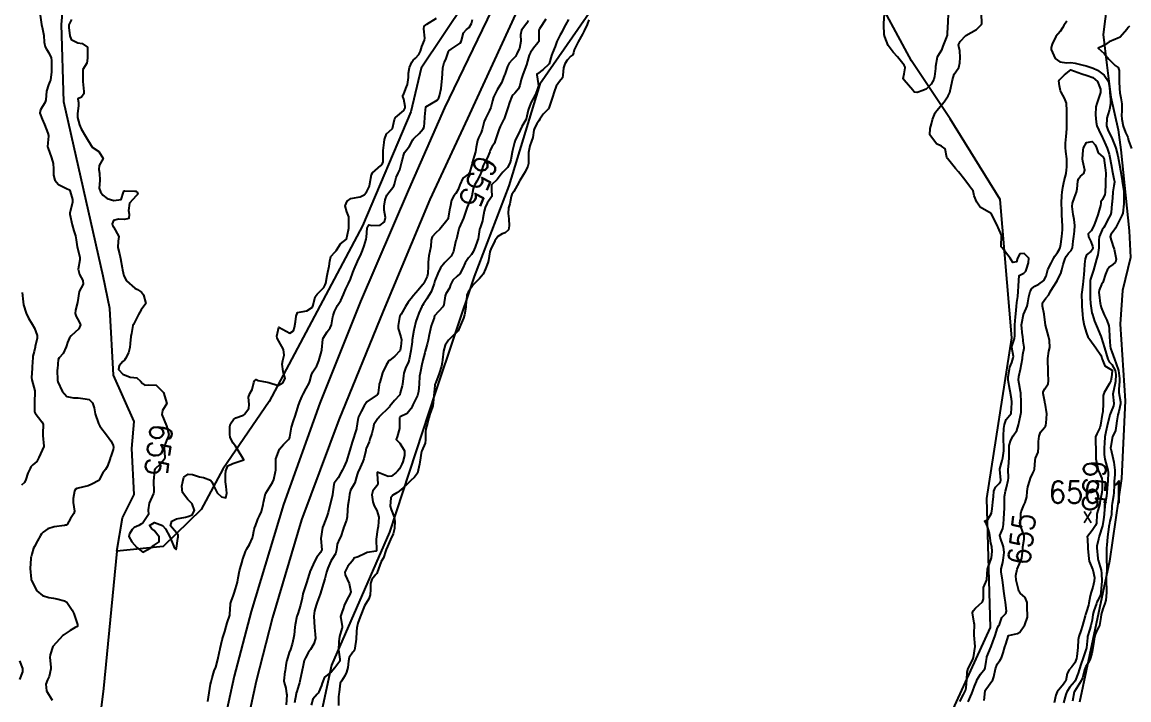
# Model space of a CAD drawing. Header units: metres. Extents: x 292545 to 299085, y 7450245 to 7463078.
# Drawn here: x 296495.3 to 296694.6, y 7460432.3 to 7460554.3 of the extents above; entities that cross this region are included whole.
import ezdxf
from ezdxf.enums import TextEntityAlignment as Align

# ---------------------------------------------------------------- set-up
doc = ezdxf.new("R2010")
doc.units = ezdxf.units.M
for name, color, linetype in [('Cotas', 45, 'Continuous'), ('Curvas de Nivel 1m', 11, 'Continuous'), ('Curvas de Nivel 5m', 15, 'Continuous'), ('Hidrografia', 140, 'Continuous'), ('Linha Férrea', 20, 'Continuous'), ('Pontos Cotados', 45, 'Continuous')]:
    doc.layers.add(name, color=color, linetype=linetype)
doc.styles.add('Style-STANDARD', font='STANDARD.shx')

# ---------------------------------------------------------------- blocks, each defined once
blk = doc.blocks.new('ELVTXT_2')
at = {"layer": 'Pontos Cotados', "linetype": 'Continuous', "style": 'Style-STANDARD'}
for s, height, p in [('656.1', 4, (0, 4)), ('x', 3, (0, 0))]:
    blk.add_text(s, height=height, dxfattribs=at).set_placement(p, align=Align.MIDDLE_CENTER)

msp = doc.modelspace()

# ---------------------------------------------------------------- linework, layer by layer
at = {"layer": 'Curvas de Nivel 1m', "flags": 128}
for points, elevation in [([(296498.55, 7460555.55), (296498.78, 7460553.9), (296498.97, 7460553.11), (296499.22, 7460551.9), (296499.31, 7460550.73), (296499.46, 7460549.9), (296499.68, 7460549.45), (296500.12, 7460548.8), (296500.56, 7460547.89), (296500.59, 7460547.4), (296500.6, 7460545.88), (296500.61, 7460545.36), (296500.42, 7460543.89), (296500.32, 7460543.62), (296500.05, 7460543.02), (296499.73, 7460541.89), (296499.59, 7460540.33), (296499.47, 7460539.9), (296498.65, 7460538.56), (296498.48, 7460537.91), (296498.91, 7460536.84), (296499.37, 7460535.9), (296499.95, 7460534.31), (296500.04, 7460533.89), (296500.05, 7460533.79), (296499.93, 7460532.58), (296499.87, 7460531.89), (296499.88, 7460531.85), (296499.92, 7460531.76), (296500.63, 7460529.88), (296500.9, 7460528.87), (296500.98, 7460527.88), (296500.96, 7460526.78), (296501.18, 7460525.88), (296501.84, 7460525.07), (296503.31, 7460524.37), (296503.83, 7460524.14), (296503.99, 7460523.85), (296504.37, 7460522.4), (296504.4, 7460521.84), (296503.91, 7460519.97), (296503.88, 7460519.85), (296503.89, 7460519.74), (296504.31, 7460517.84), (296504.64, 7460516.73), (296504.9, 7460515.83), (296505.03, 7460515.14), (296505.23, 7460513.83), (296505.69, 7460511.99), (296505.73, 7460511.82), (296505.73, 7460511.77), (296505.68, 7460511.54), (296505.42, 7460509.82), (296505.65, 7460508.89), (296506.24, 7460507.81), (296506.32, 7460507.12), (296505.61, 7460505.82), (296505.31, 7460503.82), (296504.95, 7460502.45), (296504.89, 7460501.83), (296505.02, 7460501.29), (296505.55, 7460500.5), (296505.83, 7460499.82), (296505.54, 7460499.12), (296504.15, 7460497.84), (296503.87, 7460497.49), (296503.51, 7460496.66), (296503.32, 7460496.03), (296503.27, 7460495.85), (296502.7, 7460494.64), (296501.97, 7460493.87), (296501.78, 7460493.55), (296501.66, 7460491.87), (296501.65, 7460491.66), (296501.67, 7460489.87), (296501.74, 7460489.54), (296502.5, 7460487.86), (296503.39, 7460486.9), (296504.57, 7460486.65), (296505.39, 7460486.65), (296506.68, 7460486.51), (296507.38, 7460486.35), (296508.01, 7460485.79), (296508.31, 7460484.84), (296508.49, 7460483.79), (296509.06, 7460482.06), (296509.2, 7460481.78), (296509.33, 7460481.58), (296510.68, 7460479.77), (296511.29, 7460478.91), (296511.69, 7460478.15), (296511.74, 7460477.75), (296511.69, 7460477.34), (296511.26, 7460476.09), (296511.17, 7460475.84), (296511.15, 7460475.76), (296510.66, 7460474.34), (296510.3, 7460473.77), (296509.87, 7460473.13), (296509.21, 7460471.91), (296509.16, 7460471.83), (296509.1, 7460471.78), (296507.89, 7460471.11), (296507.2, 7460470.82), (296506.4, 7460470.61), (296505.19, 7460470.31), (296504.88, 7460470.14), (296504.75, 7460469.83), (296504.49, 7460468.51), (296504.48, 7460467.84), (296504.73, 7460466.26), (296504.63, 7460465.84), (296504.01, 7460464.96), (296503.4, 7460463.85), (296503.22, 7460463.74), (296503.11, 7460463.72), (296502.96, 7460463.7), (296501.11, 7460463.45), (296499.93, 7460463.07), (296499.1, 7460462.46), (296498.82, 7460462.18), (296498.62, 7460461.9), (296498.07, 7460460.91), (296497.53, 7460459.92), (296497.39, 7460459.59), (296497.05, 7460458.52), (296496.93, 7460458.04), (296496.91, 7460457.92), (296496.88, 7460457.76), (296496.79, 7460455.92), (296496.93, 7460453.98), (296496.94, 7460453.92), (296496.95, 7460453.88), (296496.99, 7460453.77), (296497.99, 7460451.91), (296498.96, 7460451.06), (296500.13, 7460450.72), (296500.96, 7460450.58), (296501.55, 7460450.46), (296502.96, 7460450.12), (296503.39, 7460449.85), (296504.32, 7460448.45), (296504.61, 7460447.83), (296504.91, 7460446.93), (296505.27, 7460445.83), (296505.26, 7460445.46), (296504.89, 7460445.28), (296503.95, 7460444.77), (296502.88, 7460444.03), (296502.77, 7460443.95), (296502.67, 7460443.85), (296500.85, 7460441.88), (296500.36, 7460440.36), (296500.32, 7460439.89), (296500.5, 7460438.19), (296500.49, 7460437.88), (296500.19, 7460436.49), (296499.91, 7460435.89), (296499.57, 7460435.1), (296499.71, 7460433.89), (296500.74, 7460432.2)], 656), ([(296528.74, 7460431.99), (296529.01, 7460433.55), (296529.23, 7460435.09), (296529.32, 7460435.54), (296529.5, 7460436.25), (296529.91, 7460437.53), (296530.16, 7460438.18), (296530.55, 7460439.52), (296530.85, 7460440.98), (296530.94, 7460441.44), (296530.95, 7460441.52), (296531.31, 7460443.07), (296531.45, 7460443.51), (296531.81, 7460444.59), (296532.07, 7460445.51), (296532.25, 7460446.17), (296532.68, 7460447.5), (296532.72, 7460447.71), (296532.83, 7460449.5), (296532.84, 7460449.61), (296532.95, 7460450), (296533.34, 7460451.12), (296533.48, 7460451.49), (296533.75, 7460452.26), (296534.09, 7460453.48), (296534.23, 7460454.26), (296534.46, 7460455.48), (296534.97, 7460457.4), (296534.99, 7460457.47), (296535.04, 7460457.6), (296535.55, 7460458.98), (296535.78, 7460459.46), (296536.25, 7460460.28), (296536.78, 7460461.45), (296536.85, 7460461.7), (296537.11, 7460462.93), (296537.21, 7460463.35), (296537.24, 7460463.45), (296537.74, 7460464.83), (296538.06, 7460465.44), (296538.41, 7460466.17), (296538.71, 7460467.43), (296538.79, 7460467.81), (296539.15, 7460469.43), (296539.18, 7460469.51), (296540.42, 7460471.41), (296540.66, 7460471.96), (296540.95, 7460473.4), (296540.98, 7460473.66), (296540.99, 7460475.4), (296541.01, 7460475.65), (296541.27, 7460476.47), (296541.53, 7460477.15), (296541.66, 7460477.4), (296542.4, 7460478.28), (296543.3, 7460479.16), (296543.44, 7460479.38), (296543.5, 7460479.57), (296543.84, 7460481.37), (296544.19, 7460482.52), (296544.5, 7460483.36), (296544.93, 7460484.92), (296545.07, 7460485.35), (296545.38, 7460486.15), (296545.74, 7460486.99), (296545.9, 7460487.34), (296546.43, 7460488.32), (296547, 7460489.33), (296547.12, 7460489.64), (296547.44, 7460490.83), (296547.66, 7460491.33), (296548.36, 7460492.41), (296548.74, 7460493.31), (296549.21, 7460495.02), (296549.26, 7460495.3), (296549.48, 7460497.26), (296549.48, 7460497.3), (296549.49, 7460497.33), (296549.51, 7460497.39), (296550.26, 7460498.56), (296550.79, 7460499.29), (296551.03, 7460499.8), (296551.27, 7460501.28), (296551.32, 7460501.52), (296551.57, 7460502.23), (296551.9, 7460502.95), (296552.1, 7460503.27), (296552.68, 7460504.18), (296553.15, 7460505.26), (296553.29, 7460505.59), (296553.62, 7460506.27), (296554.09, 7460507.25), (296554.42, 7460508.03), (296554.88, 7460509.24), (296555.09, 7460509.81), (296555.68, 7460511.23), (296556.34, 7460512.58), (296556.59, 7460513.22), (296556.91, 7460514.02), (296557.27, 7460515.21), (296557.33, 7460515.62), (296557.42, 7460517.21), (296557.48, 7460517.49), (296557.76, 7460517.81), (296558.28, 7460517.72), (296559.76, 7460517.75), (296560.57, 7460518.36), (296560.71, 7460519.17), (296560.52, 7460520.44), (296560.5, 7460521.17), (296560.67, 7460522.31), (296560.98, 7460523.17), (296561.33, 7460523.66), (296561.83, 7460524.25), (296562.24, 7460524.76), (296562.38, 7460525.15), (296562.65, 7460526.36), (296563.02, 7460527.15), (296563.3, 7460527.72), (296563.67, 7460529.14), (296563.71, 7460529.33), (296563.91, 7460530.14), (296564.18, 7460530.86), (296564.39, 7460531.13), (296565.07, 7460531.98), (296565.64, 7460533.11), (296565.76, 7460533.3), (296565.95, 7460533.49), (296566.78, 7460534.28), (296567.54, 7460535.09), (296567.67, 7460535.39), (296567.81, 7460537.09), (296567.82, 7460537.27), (296568.01, 7460539.09), (296570.03, 7460540.28), (296570.36, 7460540.72), (296570.46, 7460541.06), (296570.73, 7460542.38), (296570.83, 7460543.05), (296570.92, 7460544.2), (296571.01, 7460545.05), (296571.05, 7460546.1), (296571.31, 7460547.05), (296571.58, 7460547.58), (296572.07, 7460549.04), (296572.09, 7460549.09), (296572.13, 7460549.17), (296572.56, 7460549.46), (296574.15, 7460550.55), (296574.34, 7460550.82), (296574.39, 7460551.01), (296574.75, 7460552.42), (296575.31, 7460553), (296575.82, 7460553.36), (296576.19, 7460554.05), (296576.42, 7460554.77)], 656), ([(296593.7, 7460554.79), (296593.12, 7460553.86), (296592.6, 7460552.8), (296592.45, 7460552.52), (296592.17, 7460552.01), (296591.74, 7460551.22), (296591.56, 7460550.81), (296591.27, 7460549.94), (296590.81, 7460548.82), (296590.63, 7460548.32), (296590.19, 7460546.83), (296590.1, 7460546.67), (296589.14, 7460545.79), (296588.08, 7460545.03), (296588, 7460544.94), (296587.98, 7460544.85), (296588.08, 7460544.06), (296588.25, 7460542.85), (296588.24, 7460542.67), (296588.05, 7460542.13), (296587.7, 7460541.19), (296587.51, 7460540.86), (296586.96, 7460539.92), (296586.54, 7460538.86), (296586.42, 7460538.46), (296586.06, 7460536.87), (296586.04, 7460536.82), (296585.99, 7460536.72), (296585.3, 7460535.55), (296584.99, 7460534.88), (296584.07, 7460533.02), (296584.01, 7460532.9), (296583.99, 7460532.85), (296583.94, 7460532.62), (296583.61, 7460531.21), (296583.54, 7460530.9), (296583.28, 7460529.53), (296583.1, 7460528.91), (296582.67, 7460528.13), (296581.88, 7460527.32), (296581.53, 7460526.93), (296580.84, 7460525.96), (296579.84, 7460525), (296579.82, 7460524.97), (296579.81, 7460524.95), (296579.83, 7460524.1), (296579.87, 7460523), (296579.86, 7460522.95), (296579.82, 7460522.89), (296579.03, 7460521.73), (296578.7, 7460520.96), (296578.5, 7460520.26), (296578.26, 7460518.97), (296578.18, 7460518.55), (296577.76, 7460517.3), (296577.67, 7460517.06), (296577.65, 7460516.97), (296577.39, 7460515.31), (296577.3, 7460514.97), (296576.87, 7460513.82), (296576.52, 7460512.98), (296576.22, 7460512.46), (296575.69, 7460511.89), (296575.08, 7460511), (296574.67, 7460510.01), (296574.1, 7460509.01), (296573.65, 7460508.58), (296572.84, 7460507.83), (296572.43, 7460507.03), (296572.23, 7460506.43), (296571.62, 7460505.4), (296571.5, 7460505.04), (296571.21, 7460503.42), (296571.03, 7460503.05), (296569.57, 7460501.43), (296569.49, 7460501.15), (296569.47, 7460501.07), (296568.98, 7460499.64), (296568.83, 7460499.08), (296568.61, 7460497.99), (296568.43, 7460497.08), (296568.25, 7460496.34), (296567.9, 7460495.09), (296567.81, 7460494.76), (296567.47, 7460493.44), (296567.4, 7460493.16), (296567.38, 7460493.09), (296567.36, 7460492.99), (296566.95, 7460491.1), (296566.88, 7460490.54), (296566.81, 7460489.1), (296566.69, 7460487.82), (296566.49, 7460487.1), (296565.66, 7460485.4), (296565.53, 7460485.12), (296565.37, 7460484.76), (296564.63, 7460483.86), (296563.35, 7460483.25), (296563.3, 7460483.2), (296563.28, 7460483.14), (296563.27, 7460481.19), (296563.27, 7460481.14), (296562.81, 7460479.64), (296562.67, 7460479.15), (296563.29, 7460478.52), (296564.13, 7460477.13), (296564.15, 7460476.25), (296563.85, 7460475.13), (296563.69, 7460474.69), (296563.24, 7460473.86), (296562.91, 7460473.46), (296562.61, 7460473.15), (296561.8, 7460472.58), (296561.22, 7460472.48), (296559.43, 7460473.19), (296559.31, 7460473.26), (296559.23, 7460473.23), (296559.21, 7460473.21), (296559.21, 7460473.19), (296559.23, 7460472.97), (296559.38, 7460471.19), (296559.2, 7460470.83), (296558.47, 7460469.92), (296558.27, 7460469.2), (296558.45, 7460467.92), (296558.69, 7460467.19), (296559.15, 7460466.36), (296559.53, 7460465.18), (296559.44, 7460463.51), (296559.36, 7460463.19), (296559.32, 7460462.98), (296559.08, 7460461.19), (296559.14, 7460459.19), (296559.12, 7460459.13), (296559.06, 7460459.08), (296557.46, 7460458.81), (296557.06, 7460458.64), (296555.84, 7460458.01), (296555.05, 7460457.79), (296554.85, 7460457.44), (296554.73, 7460457.24), (296553.94, 7460456.34), (296553.4, 7460455.26), (296553.5, 7460454.76), (296554.17, 7460453.25), (296554.48, 7460451.75), (296554.34, 7460451.25), (296553.82, 7460450.4), (296553.3, 7460449.26), (296553.21, 7460448.99), (296552.93, 7460448.17), (296552.66, 7460447.26), (296552.67, 7460447.01), (296552.91, 7460445.51), (296552.92, 7460445.26), (296552.92, 7460445.24), (296552.9, 7460445.15), (296552.46, 7460443.69), (296552.4, 7460443.27), (296552.34, 7460442.74), (296552.3, 7460441.27), (296552.51, 7460439.58), (296552.5, 7460439.26), (296551.59, 7460438.06), (296550.95, 7460437.29), (296550.8, 7460437.16), (296549.75, 7460436.35), (296549.34, 7460435.3), (296549.24, 7460434.84), (296548.76, 7460433.73), (296548.59, 7460433.48), (296548.41, 7460433.31), (296547.67, 7460432.39), (296547.33, 7460431.32)], 654), ([(296597.35, 7460554.74), (296597.04, 7460553.89), (296596.49, 7460552.75), (296596.38, 7460552.54), (296596.17, 7460552.14), (296595.39, 7460550.76), (296594.72, 7460549.35), (296594.55, 7460548.77), (296594.44, 7460548.46), (296594.12, 7460548.2), (296593.41, 7460547.49), (296593.03, 7460546.79), (296592.8, 7460546.09), (296592.65, 7460544.79), (296592.57, 7460544.3), (296592.07, 7460543.62), (296591.47, 7460542.81), (296591.07, 7460541.79), (296590.8, 7460540.82), (296590.21, 7460539.02), (296590.15, 7460538.83), (296590.1, 7460538.75), (296590.01, 7460538.67), (296589.1, 7460537.74), (296588.51, 7460536.84), (296588.32, 7460536.52), (296587.98, 7460535.99), (296587.58, 7460535.24), (296587.46, 7460534.86), (296587.25, 7460533.55), (296587.04, 7460532.86), (296586.72, 7460532.07), (296586.48, 7460530.86), (296586.46, 7460530.31), (296586.46, 7460528.86), (296586.35, 7460528.4), (296585.88, 7460527.38), (296585.58, 7460526.87), (296584.92, 7460525.82), (296584.44, 7460524.89), (296583.83, 7460523.82), (296583.46, 7460523.27), (296583.33, 7460522.9), (296583.1, 7460521.62), (296582.89, 7460520.91), (296582.8, 7460519.89), (296582.93, 7460518.91), (296583.02, 7460517.65), (296582.85, 7460516.91), (296582.29, 7460516.37), (296581.74, 7460516.19), (296580.93, 7460515.73), (296580.41, 7460514.94), (296579.71, 7460513.44), (296579.55, 7460513.11), (296579.5, 7460512.95), (296579.27, 7460511.37), (296579.16, 7460510.96), (296578.73, 7460509.89), (296578.3, 7460508.96), (296578.04, 7460508.57), (296577.64, 7460508.17), (296576.5, 7460506.99), (296575.62, 7460505.7), (296575.4, 7460505.21), (296575.36, 7460505), (296575.21, 7460503.38), (296575.18, 7460503), (296574.98, 7460501.6), (296574.77, 7460501.01), (296574.4, 7460500.16), (296573.96, 7460499.02), (296573.8, 7460498.75), (296573.53, 7460498.45), (296572.8, 7460497.75), (296572.1, 7460497.03), (296571.83, 7460496.72), (296571.5, 7460496.14), (296571.19, 7460495.04), (296571.02, 7460493.49), (296570.96, 7460493.05), (296570.79, 7460492.39), (296570.38, 7460491.06), (296569.78, 7460489.42), (296569.64, 7460489.07), (296569.6, 7460488.89), (296569.45, 7460487.07), (296569.39, 7460486.37), (296569.25, 7460485.2), (296569.21, 7460485.07), (296568.73, 7460483.71), (296568.56, 7460483.08), (296568.3, 7460482.12), (296568.02, 7460481.08), (296567.94, 7460480.46), (296567.93, 7460479.08), (296567.89, 7460478.49), (296567.27, 7460477.15), (296567.25, 7460477.11), (296567.25, 7460477.09), (296567.24, 7460477.06), (296566.91, 7460475.1), (296566.84, 7460474.69), (296566.47, 7460473.1), (296565.94, 7460472.39), (296565.21, 7460471.72), (296564.92, 7460471.41), (296564.65, 7460471.13), (296563.9, 7460470.43), (296563.19, 7460469.86), (296562.75, 7460469.58), (296562.05, 7460469.15), (296561.69, 7460468.65), (296561.57, 7460467.16), (296561.75, 7460466.56), (296562.32, 7460465.15), (296562.44, 7460464.46), (296562.36, 7460463.15), (296562.1, 7460462.15), (296561.66, 7460461.16), (296561.07, 7460459.92), (296560.86, 7460459.37), (296560.81, 7460459.17), (296560.35, 7460457.88), (296559.98, 7460457.18), (296559.69, 7460456.53), (296559.23, 7460455.19), (296559.17, 7460455.03), (296559.01, 7460454.83), (296558.25, 7460453.94), (296558.03, 7460453.2), (296558.03, 7460452.16), (296557.98, 7460451.2), (296557.72, 7460450.44), (296556.94, 7460449.21), (296556.15, 7460447.22), (296555.75, 7460446.07), (296555.57, 7460445.23), (296555.52, 7460444.6), (296555.43, 7460443.23), (296555.2, 7460441.57), (296555.13, 7460441.24), (296555.03, 7460441.06), (296554.85, 7460440.89), (296554.18, 7460439.9), (296554.09, 7460439.25), (296553.96, 7460438.1), (296553.69, 7460437.25), (296553.43, 7460436.62), (296552.79, 7460435.65), (296552.6, 7460435.26), (296552.39, 7460433.64), (296552.35, 7460433.27), (296552.3, 7460432.82), (296552.25, 7460431.27)], 653), ([(296662.01, 7460555.97), (296661.97, 7460554.2), (296661.95, 7460553.97), (296661.92, 7460553.71), (296661.84, 7460551.97), (296661.68, 7460551.49), (296661.08, 7460549.99), (296660.85, 7460549.28), (296660.12, 7460548.11), (296660.07, 7460548.05), (296660.05, 7460548), (296659.76, 7460546.35), (296659.72, 7460546), (296659.58, 7460544.52), (296659.44, 7460544.01), (296658.94, 7460543.15), (296658.06, 7460542.28), (296657.88, 7460542.19), (296657.46, 7460542.03), (296656.43, 7460541.66), (296656.05, 7460541.72), (296655.85, 7460541.84), (296655.67, 7460542.05), (296654.08, 7460543.89), (296653.98, 7460544.07), (296653.95, 7460544.2), (296654.09, 7460545.03), (296654.27, 7460546.07), (296654.26, 7460546.23), (296654.11, 7460546.56), (296652.89, 7460548.08), (296652.14, 7460548.9), (296651.25, 7460550.1), (296650.61, 7460551.66), (296650.53, 7460552.11), (296650.45, 7460553.85), (296650.46, 7460554.11), (296650.59, 7460555.73)], 653), ([(296664.1, 7460431.95), (296664.77, 7460433.24), (296665.12, 7460433.93), (296665.26, 7460434.42), (296665.39, 7460435.93), (296665.45, 7460437.29), (296665.62, 7460437.93), (296666.49, 7460439.57), (296666.61, 7460439.91), (296666.86, 7460441.91), (296666.72, 7460443.91), (296666.71, 7460444.1), (296666.74, 7460445.91), (296666.72, 7460446.11), (296666.43, 7460447.92), (296666.53, 7460448.33), (296666.95, 7460448.79), (296667.56, 7460449.3), (296668.19, 7460449.9), (296668.41, 7460450.45), (296668.37, 7460451.9), (296668.37, 7460452.52), (296669.01, 7460453.89), (296669.12, 7460455.89), (296669.16, 7460456.01), (296669.81, 7460457.88), (296669.94, 7460459), (296669.86, 7460459.88), (296669.7, 7460460.49), (296669.51, 7460461.88), (296669.49, 7460462.27), (296669.13, 7460463.5), (296668.9, 7460463.89), (296668.58, 7460464.45), (296669.14, 7460464.76), (296669.83, 7460465.88), (296669.97, 7460466.68), (296670.08, 7460467.88), (296670.18, 7460468.88), (296670.27, 7460469.87), (296670.53, 7460470.55), (296671.22, 7460471.25), (296671.47, 7460471.61), (296671.52, 7460471.86), (296671.34, 7460473.76), (296671.35, 7460473.86), (296671.76, 7460475.36), (296671.86, 7460475.85), (296672.02, 7460477.12), (296672.03, 7460477.85), (296671.98, 7460479.18), (296671.99, 7460479.85), (296672.04, 7460481.14), (296672.15, 7460481.85), (296672.46, 7460482.75), (296673.36, 7460483.84), (296673.49, 7460485.74), (296673.5, 7460485.84), (296673.49, 7460485.93), (296673.4, 7460486.48), (296673.16, 7460487.84), (296673.11, 7460488.15), (296672.83, 7460489.85), (296672.81, 7460490.47), (296673.04, 7460491.84), (296673.13, 7460492.18), (296673.47, 7460493), (296673.74, 7460493.84), (296673.76, 7460494.11), (296673.5, 7460495.71), (296673.47, 7460495.84), (296673.48, 7460495.87), (296673.5, 7460495.92), (296673.97, 7460497.38), (296674.02, 7460497.83), (296674.01, 7460499.36), (296674.02, 7460499.83), (296674.13, 7460501.26), (296674.19, 7460501.82), (296674.32, 7460503.1), (296674.41, 7460503.82), (296674.54, 7460504.89), (296674.6, 7460505.82), (296674.66, 7460506.8), (296674.74, 7460507.82), (296674.8, 7460508.68), (296675.67, 7460509.13), (296675.99, 7460509.49), (296676.1, 7460509.81), (296676.5, 7460510.99), (296676.57, 7460511.8), (296675.71, 7460512.66), (296674.94, 7460512.58), (296674.5, 7460511.82), (296674.34, 7460511.17), (296673.68, 7460511.02), (296673.39, 7460511.53), (296673.21, 7460511.84), (296671.72, 7460513.65), (296671.58, 7460513.86), (296671.54, 7460514.04), (296671.65, 7460515.86), (296671.64, 7460515.97), (296670.77, 7460517.87), (296669.79, 7460519.88), (296667.8, 7460521.03), (296667.42, 7460521.52), (296667.2, 7460521.91), (296666.71, 7460523.04), (296666.51, 7460523.92), (296666.25, 7460524.32), (296665.85, 7460524.79), (296665.02, 7460525.94), (296663.88, 7460527.34), (296663.34, 7460527.96), (296661.91, 7460529.78), (296661.82, 7460529.88), (296661.78, 7460529.97), (296661.48, 7460531.53), (296660.81, 7460531.99), (296659.94, 7460532.43), (296658.75, 7460534.01), (296658.81, 7460535.17), (296659.01, 7460536.01), (296659.22, 7460536.78), (296659.71, 7460538), (296659.82, 7460538.19), (296660.01, 7460538.4), (296661.33, 7460539.98), (296662.04, 7460541.06), (296662.34, 7460541.68), (296662.41, 7460541.97), (296662.69, 7460543.35), (296662.79, 7460543.96), (296663.11, 7460544.94), (296663.82, 7460545.95), (296663.92, 7460546.13), (296664.11, 7460547.02), (296664.2, 7460547.95), (296664.14, 7460549.16), (296663.95, 7460549.95), (296663.87, 7460550.24), (296664.16, 7460550.85), (296665.23, 7460551.93), (296666.18, 7460552.46), (296667.11, 7460552.98), (296668.05, 7460553.9), (296668.09, 7460554.01), (296668.03, 7460555.9)], 653), ([(296586.44, 7460554.63), (296586.2, 7460554.13), (296585.2, 7460552.88), (296585.01, 7460552.05), (296585.12, 7460550.89), (296584.85, 7460549.6), (296584.52, 7460548.89), (296584.4, 7460548.62), (296584.12, 7460548.16), (296583.51, 7460547.51), (296583.02, 7460546.91), (296582.69, 7460546.32), (296582.19, 7460544.92), (296582.16, 7460544.84), (296582.08, 7460544.63), (296581.59, 7460543.4), (296581.34, 7460542.93), (296580.83, 7460542.15), (296580.21, 7460540.94), (296580.17, 7460540.8), (296580.02, 7460540.14), (296579.69, 7460538.94), (296579.48, 7460538.42), (296578.75, 7460536.96), (296578.52, 7460536.42), (296578.13, 7460534.97), (296577.96, 7460534.45), (296577.45, 7460533.48), (296577.29, 7460532.98), (296577.07, 7460531.83), (296576.91, 7460530.98), (296576.68, 7460530.2), (296576.35, 7460528.99), (296576.26, 7460528.61), (296575.87, 7460527.18), (296575.72, 7460526.99), (296574.64, 7460526.23), (296574.11, 7460525.02), (296573.83, 7460524.16), (296573.4, 7460523.45), (296573.04, 7460523.03), (296572.6, 7460522.25), (296572.35, 7460521.03), (296572.28, 7460520.55), (296572.01, 7460519.04), (296571.95, 7460518.86), (296571.77, 7460518.62), (296570.5, 7460517.06), (296569.75, 7460516.3), (296569.15, 7460515.67), (296568.97, 7460515.08), (296568.9, 7460513.89), (296568.74, 7460513.08), (296568.56, 7460512.22), (296568.44, 7460511.08), (296568.4, 7460510.36), (296568.34, 7460509.08), (296568.22, 7460508.51), (296567.64, 7460507.34), (296567.54, 7460507.18), (296567.47, 7460507.09), (296566.64, 7460506.08), (296565.79, 7460505.11), (296565.71, 7460505.01), (296565.61, 7460504.88), (296564.81, 7460503.91), (296564.35, 7460503.13), (296563.57, 7460501.74), (296563.34, 7460501.37), (296563.26, 7460501.14), (296563.02, 7460499.68), (296563.03, 7460499.15), (296563.52, 7460497.67), (296563.6, 7460497.14), (296563.5, 7460495.9), (296563.37, 7460495.26), (296563.31, 7460495.14), (296562.44, 7460494.19), (296561.47, 7460493.39), (296561.33, 7460493.3), (296561.22, 7460493.16), (296560.84, 7460492.55), (296560.18, 7460491.18), (296559.69, 7460489.45), (296559.61, 7460489.19), (296559.58, 7460489.03), (296559.4, 7460487.59), (296559.32, 7460487.26), (296559.25, 7460487.19), (296557.38, 7460485.96), (296556.87, 7460485.22), (296556.36, 7460484.21), (296555.9, 7460483.22), (296555.78, 7460482.79), (296555.53, 7460481.23), (296555.49, 7460481.06), (296555.32, 7460480.52), (296554.91, 7460479.24), (296554.75, 7460478.69), (296554.3, 7460477.24), (296554.06, 7460476.46), (296553.7, 7460475.25), (296553.24, 7460474.19), (296552.91, 7460473.59), (296552.75, 7460473.26), (296552.22, 7460472.27), (296551.5, 7460471.28), (296551.41, 7460471.07), (296551.22, 7460469.28), (296551.21, 7460469.25), (296551.18, 7460469.15), (296550.7, 7460467.29), (296550.4, 7460466.04), (296550.16, 7460465.29), (296549.55, 7460463.73), (296549.42, 7460463.31), (296549.09, 7460461.31), (296549.27, 7460459.31), (296549.06, 7460458.83), (296548.37, 7460458), (296547.99, 7460457.32), (296547.69, 7460456.67), (296547.14, 7460455.33), (296547.11, 7460455.24), (296547.01, 7460454.93), (296546.5, 7460453.34), (296546.26, 7460452.61), (296545.88, 7460451.35), (296545.71, 7460450.6), (296545.43, 7460449.35), (296544.93, 7460447.76), (296544.81, 7460447.48), (296544.78, 7460447.36), (296544.48, 7460445.79), (296544.42, 7460445.36), (296544.28, 7460443.97), (296544.15, 7460443.37), (296543.91, 7460442.32), (296543.61, 7460441.37), (296543.39, 7460440.83), (296542.95, 7460439.38), (296542.93, 7460439.27), (296542.81, 7460438.45), (296542.65, 7460437.53), (296542.63, 7460437.38), (296542.45, 7460435.72), (296542.48, 7460435.38), (296542.77, 7460434.36), (296542.94, 7460433.38), (296542.95, 7460433.18), (296542.88, 7460431.38)], 656), ([(296683.41, 7460554.51), (296682.85, 7460553.72), (296682.63, 7460553.29), (296682.18, 7460552.63), (296681.43, 7460551.74), (296680.76, 7460550.35), (296680.55, 7460549.76), (296680.54, 7460549.37), (296681.3, 7460547.75), (296682.12, 7460547.15), (296683.4, 7460547.01), (296684.12, 7460547.03), (296684.88, 7460546.94), (296686.11, 7460546.65), (296686.9, 7460546.46), (296688.11, 7460546.03), (296688.9, 7460545.65), (296690.09, 7460544.8), (296690.88, 7460543.63), (296691.06, 7460542.63), (296691.13, 7460541.63), (296691.27, 7460540.4), (296691.28, 7460539.63), (296691.06, 7460538.59), (296690.75, 7460537.63), (296690.61, 7460537.02), (296690.53, 7460535.63), (296690.85, 7460534.75), (296691.45, 7460533.62), (296691.94, 7460532.41), (296692.13, 7460531.81), (296692.19, 7460531.62), (296692.56, 7460530.25), (296692.68, 7460529.61), (296692.86, 7460528.64), (296693.06, 7460527.61), (296693.27, 7460526.2), (296693.37, 7460525.6), (296693.63, 7460523.82), (296693.64, 7460523.6), (296693.68, 7460521.74), (296693.67, 7460521.6), (296693.45, 7460519.95), (296693.35, 7460519.6), (296692.84, 7460518.55), (296692.36, 7460517.61), (296692.17, 7460517.21), (296691.75, 7460516.65), (296691.32, 7460516.06), (296691.21, 7460515.63), (296691.73, 7460513.93), (296691.86, 7460513.62), (296691.93, 7460513.41), (296692.27, 7460511.61), (296692.18, 7460511.12), (296691.68, 7460510.68), (296691.07, 7460510.23), (296690.67, 7460509.63), (296690.36, 7460508.94), (296689.93, 7460507.64), (296689.85, 7460507.43), (296689.64, 7460507.1), (296689.21, 7460506.06), (296689.16, 7460505.65), (296689.19, 7460505.22), (296689.4, 7460503.64), (296689.43, 7460503.47), (296689.59, 7460502.94), (296690.14, 7460501.63), (296690.57, 7460500.64), (296690.93, 7460499.63), (296691.02, 7460499.1), (296691.08, 7460497.63), (296691.19, 7460495.94), (296691.26, 7460495.62), (296691.32, 7460495.44), (296691.5, 7460494.95), (296692, 7460493.61), (296692.3, 7460492.78), (296692.69, 7460491.61), (296692.89, 7460490.16), (296692.87, 7460489.61), (296692.78, 7460488.24), (296692.77, 7460487.61), (296693.04, 7460485.95), (296693.06, 7460485.6), (296692.74, 7460484.23), (296692.59, 7460483.61), (296692.41, 7460482.55), (296692.29, 7460481.61), (296692.16, 7460480.78), (296691.63, 7460479.62), (296691.53, 7460479.39), (296691.3, 7460477.9), (296691.27, 7460477.62), (296691.27, 7460477.6), (296691.29, 7460477.51), (296691.73, 7460475.62), (296691.83, 7460475.05), (296692.01, 7460473.61), (296692.01, 7460472.83), (296691.92, 7460471.61), (296691.9, 7460470.92), (296691.85, 7460469.61), (296691.79, 7460469.01), (296691.55, 7460467.62), (296691.51, 7460467.27), (296691.42, 7460465.62), (296691.39, 7460465.38), (296691.14, 7460464.43), (296691, 7460463.75), (296690.97, 7460463.62), (296690.93, 7460463.43), (296690.74, 7460461.63), (296690.58, 7460460.14), (296690.53, 7460459.64), (296690.53, 7460458.17), (296690.53, 7460457.64), (296690.57, 7460456.1), (296690.58, 7460455.63), (296690.49, 7460454.16), (296690.48, 7460453.64), (296690.54, 7460452.08), (296690.53, 7460451.63), (296690.4, 7460450.21), (296690.26, 7460449.64), (296689.9, 7460448.69), (296689.59, 7460447.64), (296689.49, 7460447.08), (296689.25, 7460445.65), (296689.14, 7460445.42), (296688.91, 7460445.03), (296688.5, 7460444.05), (296688.4, 7460443.65), (296688.19, 7460442.34), (296688.1, 7460441.66), (296687.88, 7460440.63), (296687.59, 7460439.66), (296687.37, 7460439.14), (296686.83, 7460438.26), (296686.59, 7460437.67), (296686.23, 7460436.25), (296686, 7460435.68), (296684.77, 7460433.76), (296684.75, 7460433.72), (296684.73, 7460433.7), (296684.42, 7460432.03)], 653), ([(296694.65, 7460553.59), (296694.44, 7460553.34), (296694.19, 7460552.98), (296693, 7460551.61), (296692.43, 7460551.35), (296692.17, 7460551.28), (296691, 7460550.79), (296690.15, 7460550.15), (296689.82, 7460549.97), (296689.05, 7460549.65), (296690.13, 7460548.65), (296690.98, 7460547.63), (296692.11, 7460546.53), (296692.63, 7460546.13), (296692.83, 7460545.61), (296692.8, 7460544.9), (296692.84, 7460543.61), (296692.85, 7460542.39), (296692.91, 7460541.61), (296693.12, 7460540.68), (296693.27, 7460539.6), (296693.3, 7460538.32), (296693.25, 7460537.6), (296693.28, 7460536.88), (296693.55, 7460535.6), (296693.97, 7460534.44), (296694.35, 7460533.59), (296694.52, 7460533.01), (296695.02, 7460531.58)], 652), ([(296665.65, 7460431.93), (296666.28, 7460433.43), (296666.48, 7460433.91), (296666.78, 7460434.75), (296667.12, 7460435.58), (296667.27, 7460435.91), (296667.83, 7460436.88), (296668.6, 7460437.89), (296668.67, 7460438.05), (296668.84, 7460439.16), (296668.96, 7460439.89), (296669, 7460440.05), (296669.74, 7460441.88), (296670.05, 7460442.7), (296670.46, 7460443.87), (296670.91, 7460445.25), (296671.13, 7460445.64), (296671.28, 7460445.86), (296671.7, 7460447.08), (296672.41, 7460447.85), (296672.55, 7460448.24), (296672.34, 7460449.85), (296672.21, 7460450.6), (296672.06, 7460451.85), (296671.94, 7460452.91), (296671.8, 7460453.85), (296671.55, 7460455.33), (296671.58, 7460455.85), (296671.88, 7460457.02), (296672, 7460457.85), (296672.08, 7460458.84), (296671.99, 7460459.85), (296671.36, 7460461.6), (296671.33, 7460461.86), (296671.84, 7460463.13), (296671.97, 7460463.85), (296672.06, 7460464.93), (296672.13, 7460465.85), (296672.14, 7460466.87), (296672.15, 7460467.85), (296672.17, 7460468.87), (296672.32, 7460469.85), (296672.54, 7460470.52), (296672.84, 7460471.84), (296672.86, 7460472.21), (296672.85, 7460473.84), (296672.88, 7460474.21), (296673.03, 7460475.84), (296673.03, 7460476.08), (296673.01, 7460477.84), (296673.03, 7460478.11), (296673.31, 7460479.07), (296673.75, 7460479.83), (296674.37, 7460480.79), (296674.69, 7460481.82), (296675.03, 7460483.49), (296675.11, 7460483.81), (296675.15, 7460484.03), (296675.19, 7460485.81), (296675.1, 7460487.5), (296675.05, 7460487.82), (296674.78, 7460489.17), (296674.71, 7460489.82), (296674.77, 7460490.49), (296675.02, 7460491.82), (296675.39, 7460493.72), (296675.41, 7460493.81), (296675.49, 7460494.49), (296675.68, 7460495.63), (296675.68, 7460495.81), (296675.52, 7460496.88), (296675.44, 7460497.81), (296675.43, 7460497.92), (296675.24, 7460499.81), (296675.26, 7460500.11), (296675.58, 7460501.69), (296675.61, 7460501.79), (296675.62, 7460501.81), (296676.25, 7460503.15), (296676.36, 7460503.8), (296676.53, 7460504.88), (296676.8, 7460505.8), (296677.08, 7460506.34), (296677.64, 7460506.76), (296678.32, 7460507.11), (296679.22, 7460507.77), (296679.66, 7460508.57), (296679.9, 7460509.53), (296679.98, 7460509.76), (296680.55, 7460510.89), (296680.98, 7460511.75), (296681.25, 7460512.2), (296681.71, 7460512.84), (296682.05, 7460513.41), (296682.18, 7460513.73), (296682.32, 7460514.32), (296682.52, 7460515.73), (296682.59, 7460516.9), (296682.59, 7460517.73), (296682.56, 7460518.5), (296682.51, 7460519.73), (296682.48, 7460520.41), (296682.44, 7460521.73), (296682.47, 7460523.09), (296682.56, 7460523.73), (296682.7, 7460524.57), (296682.91, 7460525.72), (296683.25, 7460527.09), (296683.35, 7460527.72), (296683.37, 7460528.23), (296683.38, 7460529.72), (296683.24, 7460531.03), (296683.15, 7460531.72), (296683.16, 7460532.51), (296683.26, 7460533.72), (296683.39, 7460535.13), (296683.42, 7460535.72), (296683.39, 7460537.11), (296683.38, 7460537.72), (296683.4, 7460538.33), (296683.31, 7460539.72), (296682.96, 7460540.64), (296682.34, 7460541.74), (296682.26, 7460541.94), (296682.06, 7460542.88), (296681.94, 7460543.74), (296681.98, 7460543.83), (296682.08, 7460543.92), (296683, 7460544.82), (296684.1, 7460545.71), (296686.09, 7460545), (296687.03, 7460544.74), (296688.08, 7460544.36), (296688.93, 7460543.65), (296689.47, 7460542.24), (296689.43, 7460541.65), (296689.17, 7460540.78), (296688.78, 7460539.66), (296688.63, 7460539.06), (296688.57, 7460537.66), (296688.66, 7460536.33), (296688.8, 7460535.66), (296689.5, 7460534.11), (296689.73, 7460533.64), (296689.81, 7460533.5), (296689.95, 7460533.27), (296690.66, 7460531.63), (296691, 7460530.55), (296691.22, 7460529.63), (296691.49, 7460528.02), (296691.55, 7460527.62), (296691.87, 7460526.08), (296691.97, 7460525.62), (296691.98, 7460525.5), (296691.85, 7460524.82), (296691.68, 7460523.79), (296691.66, 7460523.62), (296691.54, 7460521.9), (296691.52, 7460521.62), (296691.38, 7460520.04), (296691.26, 7460519.63), (296690.73, 7460518.67), (296690.21, 7460517.64), (296690.04, 7460517.35), (296689.76, 7460516.9), (296689.21, 7460515.65), (296689.15, 7460515.06), (296689.13, 7460513.65), (296688.97, 7460512.39), (296688.76, 7460511.65), (296688.35, 7460510.33), (296688.17, 7460509.66), (296687.66, 7460508.03), (296687.58, 7460507.75), (296687.57, 7460507.67), (296687.57, 7460505.73), (296687.57, 7460505.67), (296687.61, 7460504.56), (296687.65, 7460503.72), (296687.66, 7460503.67), (296687.92, 7460502), (296687.99, 7460501.66), (296688.38, 7460500.48), (296688.72, 7460499.66), (296689.53, 7460497.76), (296689.56, 7460497.68), (296689.56, 7460497.65), (296689.57, 7460497.61), (296690.17, 7460495.64), (296690.5, 7460494.65), (296690.78, 7460493.63), (296691, 7460493.15), (296691.47, 7460492.65), (296692.09, 7460491.61), (296692.22, 7460490.85), (296692.15, 7460489.61), (296692.06, 7460488.98), (296691.72, 7460487.62), (296691.7, 7460487.33), (296691.84, 7460485.62), (296691.78, 7460485.22), (296691.37, 7460484.18), (296691.16, 7460483.62), (296691.09, 7460483.35), (296690.68, 7460481.63), (296690.42, 7460480.54), (296690.26, 7460479.64), (296690.16, 7460478.49), (296690.11, 7460477.64), (296690.12, 7460476.47), (296690.25, 7460475.64), (296690.57, 7460474.31), (296690.76, 7460473.63), (296690.81, 7460473.19), (296690.75, 7460471.63), (296690.72, 7460471.13), (296690.61, 7460469.63), (296690.52, 7460468.97), (296690.32, 7460467.63), (296690.2, 7460466.67), (296690.09, 7460465.64), (296690, 7460464.78), (296689.8, 7460463.64), (296689.22, 7460461.77), (296689.19, 7460461.65), (296689.18, 7460461.57), (296689.1, 7460461.21), (296688.8, 7460459.94), (296688.79, 7460459.65), (296688.96, 7460457.75), (296688.98, 7460457.65), (296689.05, 7460457.46), (296689.58, 7460455.64), (296689.64, 7460455.03), (296689.67, 7460453.64), (296689.66, 7460452.99), (296689.53, 7460451.64), (296689.43, 7460451.19), (296688.97, 7460450.19), (296688.78, 7460449.84), (296688.71, 7460449.65), (296688.27, 7460448.33), (296688.09, 7460447.66), (296687.93, 7460446.65), (296687.74, 7460445.66), (296687.55, 7460445.02), (296687.12, 7460443.67), (296687.09, 7460443.47), (296686.93, 7460441.67), (296686.92, 7460441.61), (296686.86, 7460441.45), (296686.26, 7460439.68), (296685.98, 7460438.83), (296685.62, 7460437.69), (296685.42, 7460437.08), (296684.9, 7460435.7), (296684.79, 7460435.53), (296683.94, 7460434.55), (296683.4, 7460433.71), (296683.23, 7460433.25), (296682.8, 7460431.72)], 654), ([(296495.31, 7460505.65), (296495.48, 7460503.94), (296495.59, 7460503.42), (296496.06, 7460501.93), (296496.49, 7460501), (296497.1, 7460499.92), (296497.54, 7460499.19), (296498.04, 7460497.91), (296498.03, 7460497.4), (296497.68, 7460495.92), (296497.65, 7460495.76), (296497.48, 7460494.99), (296497.24, 7460494.15), (296497.22, 7460493.92), (296497.12, 7460492.26), (296497.1, 7460491.92), (296497.01, 7460490.34), (296497.06, 7460489.92), (296497.41, 7460488.59), (296497.59, 7460487.92), (296497.61, 7460487.71), (296497.55, 7460485.92), (296497.57, 7460484.13), (296497.65, 7460483.92), (296498.89, 7460482.35), (296499.1, 7460481.9), (296499.04, 7460480.17), (296499.05, 7460479.9), (296499.23, 7460477.95), (296499.22, 7460477.9), (296498.6, 7460476.57), (296498.31, 7460475.91), (296497.95, 7460475.21), (296497.24, 7460474.6), (296496.91, 7460474.25), (296496.75, 7460473.93), (296496.37, 7460473.08), (296495.96, 7460471.94), (296495.75, 7460471.39), (296495.2, 7460470.95)], 657), ([(296494.82, 7460439.32), (296495.41, 7460437.94), (296495.39, 7460437.35), (296494.86, 7460435.95)], 657)]:
    msp.add_lwpolyline(points, dxfattribs=dict(at, elevation=elevation))
at = {"layer": 'Curvas de Nivel 5m', "elevation": 655, "flags": 128}
for points in [[(296504.19, 7460554.77), (296503.75, 7460553.85), (296503.71, 7460553.38), (296503.88, 7460551.84), (296504.15, 7460551.19), (296505.37, 7460550.6), (296506.14, 7460550.47), (296507.06, 7460549.81), (296507.11, 7460548.83), (296507.06, 7460547.81), (296506.97, 7460546.94), (296506.26, 7460545.82), (296506.22, 7460545.69), (296506.22, 7460543.82), (296506.23, 7460543.65), (296506.43, 7460541.82), (296506.45, 7460541.4), (296506.03, 7460540.79), (296505.36, 7460540.49), (296505.47, 7460539.83), (296505.49, 7460539.31), (296505.26, 7460537.83), (296505.29, 7460537.14), (296505.67, 7460535.82), (296505.96, 7460535.11), (296506.71, 7460533.81), (296507.92, 7460531.8), (296509.14, 7460531.01), (296509.9, 7460529.77), (296509.19, 7460528.48), (296509.11, 7460527.78), (296509.23, 7460527.15), (296509.28, 7460525.79), (296509.21, 7460524.41), (296509.42, 7460523.78), (296509.82, 7460523.19), (296510.63, 7460522.59), (296511.81, 7460522.18), (296513.14, 7460522.41), (296513.59, 7460523.73), (296513.61, 7460523.95), (296513.83, 7460523.94), (296515.63, 7460523.9), (296515.83, 7460523.89), (296516.02, 7460523.7), (296516.16, 7460523.35), (296515.82, 7460523.07), (296514.64, 7460521.72), (296514.45, 7460520.38), (296514.58, 7460519.72), (296514.5, 7460518.99), (296513.77, 7460518.79), (296512.64, 7460518.87), (296511.77, 7460518.58), (296511.5, 7460518.01), (296511.57, 7460517.75), (296511.63, 7460517.63), (296511.75, 7460517.46), (296512.7, 7460515.74), (296512.61, 7460514.86), (296512.56, 7460513.74), (296512.82, 7460512.61), (296513.03, 7460511.74), (296513.35, 7460510.05), (296513.41, 7460509.73), (296513.65, 7460508.62), (296514.12, 7460507.73), (296515.62, 7460506.44), (296516.1, 7460506.18), (296516.83, 7460505.69), (296517.14, 7460505.22), (296517.59, 7460503.68), (296516.74, 7460502.53), (296516.28, 7460501.7), (296515.55, 7460500.23), (296515.35, 7460499.9), (296515.25, 7460499.71), (296514.99, 7460498.25), (296514.9, 7460497.72), (296514.76, 7460496.46), (296514.72, 7460495.72), (296514.45, 7460494.75), (296513.92, 7460493.73), (296513.73, 7460493.47), (296513.47, 7460493.21), (296512.78, 7460492.41), (296512.64, 7460491.74), (296513.43, 7460490.9), (296514.77, 7460490.38), (296515.43, 7460490.32), (296515.97, 7460490.24), (296516.63, 7460489.69), (296516.99, 7460489.26), (296517.42, 7460488.96), (296518.06, 7460489.03), (296519.42, 7460488.97), (296520.74, 7460487.65), (296521.37, 7460485.64), (296520.61, 7460484.4), (296520.49, 7460483.65), (296521.32, 7460481.64), (296521.75, 7460480.07), (296521.63, 7460479.64), (296521.3, 7460478.97), (296520.93, 7460478), (296520.9, 7460477.64), (296520.98, 7460475.92), (296520.92, 7460475.64), (296520.17, 7460474.72), (296519.23, 7460473.8), (296519.16, 7460473.66), (296519.15, 7460473.58), (296518.98, 7460471.66), (296519.05, 7460469.8), (296519.04, 7460469.66), (296518.96, 7460469.44), (296518.18, 7460467.67), (296517.98, 7460466.51), (296518.04, 7460465.68), (296517.12, 7460464.2), (296516.83, 7460463.98), (296516.3, 7460463.7), (296515.49, 7460463.33), (296515.11, 7460462.96), (296514.62, 7460462.19), (296514.51, 7460461.72), (296515.08, 7460460.72), (296515.99, 7460459.7), (296517.05, 7460458.86), (296518.51, 7460459.67), (296518.78, 7460459.95), (296519.07, 7460460.15), (296519.97, 7460460.76), (296519.99, 7460461.65), (296519.1, 7460462.75), (296518.59, 7460463.15), (296518.27, 7460463.67), (296519.12, 7460464.23), (296520.61, 7460463.65), (296521.11, 7460463.07), (296521.9, 7460461.63), (296522.5, 7460460.19), (296522.74, 7460459.62), (296523.06, 7460459.37), (296523.12, 7460459.62), (296523.37, 7460461.33), (296523.43, 7460461.61), (296523.41, 7460461.93), (296523.1, 7460462.38), (296522.03, 7460463.63), (296522.28, 7460464.47), (296523.13, 7460464.89), (296524.73, 7460465.19), (296525.13, 7460465.31), (296525.35, 7460465.37), (296525.9, 7460465.58), (296526.35, 7460466.37), (296525.9, 7460467.58), (296525.17, 7460468.33), (296524.16, 7460469.6), (296524.06, 7460470.74), (296524.22, 7460471.6), (296524.42, 7460472.4), (296525.23, 7460472.94), (296525.96, 7460472.85), (296527.22, 7460472.46), (296527.95, 7460472.29), (296529.22, 7460471.82), (296529.46, 7460471.54), (296529.62, 7460471.13), (296530.42, 7460469.53), (296531.18, 7460468.81), (296532.01, 7460468.68), (296532.14, 7460469.51), (296532.02, 7460470.7), (296531.94, 7460471.51), (296531.91, 7460472.83), (296531.99, 7460473.51), (296532.34, 7460474.42), (296533.25, 7460474.82), (296535.25, 7460475.47), (296534.02, 7460477.49), (296533.75, 7460477.95), (296533.29, 7460478.48), (296532.74, 7460479.51), (296532.69, 7460480.13), (296532.71, 7460481.51), (296532.82, 7460482.01), (296533.34, 7460482.75), (296533.77, 7460483.06), (296534.98, 7460483.47), (296535.22, 7460483.61), (296535.36, 7460483.75), (296536.1, 7460484.73), (296536.2, 7460485.46), (296536.05, 7460486.8), (296536.28, 7460487.46), (296536.7, 7460488.16), (296537.04, 7460489.45), (296537.15, 7460489.73), (296537.43, 7460489.95), (296537.79, 7460489.81), (296539.42, 7460489.46), (296539.72, 7460489.42), (296541.42, 7460488.91), (296541.73, 7460489.08), (296542.25, 7460489.39), (296542.67, 7460490.14), (296542.31, 7460491.39), (296542.15, 7460492.7), (296542.28, 7460493.39), (296542.51, 7460494.37), (296542.38, 7460495.39), (296541.51, 7460496.85), (296541.22, 7460497.4), (296541.16, 7460497.76), (296541.54, 7460499.4), (296543.53, 7460498.3), (296544.17, 7460498.72), (296544.37, 7460499.36), (296544.55, 7460500.37), (296544.65, 7460501.36), (296544.91, 7460502.01), (296545.57, 7460502.17), (296546.58, 7460502.34), (296547.58, 7460503.01), (296547.73, 7460503.33), (296548.1, 7460504.83), (296548.41, 7460505.32), (296549.63, 7460506.51), (296549.9, 7460507.03), (296549.98, 7460507.3), (296550.26, 7460508.68), (296550.38, 7460509.29), (296550.59, 7460510.38), (296550.72, 7460511.29), (296550.87, 7460512.11), (296551.7, 7460512.94), (296551.86, 7460513.12), (296551.94, 7460513.28), (296552.61, 7460514.38), (296553.73, 7460515.25), (296554.08, 7460516.92), (296554.11, 7460517.25), (296554.14, 7460518.87), (296554.11, 7460519.25), (296553.79, 7460520.16), (296553.46, 7460521.26), (296553.81, 7460522.11), (296554.5, 7460522.56), (296555.82, 7460522.8), (296556.17, 7460522.87), (296556.89, 7460523.22), (296557.34, 7460523.7), (296557.84, 7460524.81), (296557.92, 7460525.21), (296558.19, 7460526.89), (296558.38, 7460527.2), (296559.89, 7460528.51), (296560.22, 7460528.85), (296560.33, 7460529.18), (296560.29, 7460530.81), (296560.3, 7460531.18), (296560.49, 7460532.63), (296560.57, 7460533.17), (296560.94, 7460534.19), (296561.96, 7460535.11), (296561.99, 7460535.16), (296562.33, 7460536.81), (296562.55, 7460537.15), (296564.01, 7460538.41), (296564.27, 7460538.87), (296564.28, 7460539.13), (296564.03, 7460540.48), (296563.85, 7460540.95), (296563.86, 7460541.13), (296563.94, 7460541.22), (296564.04, 7460541.4), (296564.53, 7460542.65), (296564.72, 7460543.12), (296564.86, 7460544.33), (296564.87, 7460545.12), (296565.07, 7460546.15), (296565.47, 7460547.12), (296565.73, 7460547.5), (296566.12, 7460547.82), (296566.74, 7460548.49), (296567.01, 7460549.1), (296567.29, 7460549.95), (296567.75, 7460551.09), (296567.8, 7460551.45), (296567.61, 7460553.1), (296567.69, 7460553.59), (296568.19, 7460553.98), (296569.94, 7460555.06)], [(296589.59, 7460554.83), (296588.43, 7460553.09), (296588.31, 7460552.85), (296588.36, 7460551.05), (296588.31, 7460550.85), (296588.15, 7460550.59), (296587.39, 7460549.61), (296586.83, 7460548.86), (296586.61, 7460548.38), (296586.19, 7460546.87), (296586.16, 7460546.81), (296586.1, 7460546.66), (296585.43, 7460544.88), (296585.18, 7460543.99), (296584.93, 7460542.89), (296584.65, 7460542.3), (296584.04, 7460541.55), (296583.73, 7460541.21), (296583.5, 7460540.91), (296583.05, 7460539.88), (296582.78, 7460538.91), (296582.59, 7460538.33), (296582.08, 7460536.92), (296582.05, 7460536.86), (296581.99, 7460536.73), (296581.39, 7460535.5), (296581.12, 7460534.93), (296580.69, 7460533.68), (296580.49, 7460532.94), (296580.34, 7460532.55), (296579.93, 7460531.9), (296579.6, 7460531.27), (296579.49, 7460530.95), (296579.05, 7460529.81), (296578.55, 7460528.96), (296578.33, 7460528.52), (296577.87, 7460527.13), (296577.84, 7460527), (296577.83, 7460526.97), (296577.16, 7460525.67), (296576.77, 7460524.98), (296576.53, 7460524.29), (296576.25, 7460522.99), (296576.16, 7460522.65), (296575.81, 7460521.82), (296575.46, 7460521), (296575.04, 7460519.75), (296574.76, 7460519.01), (296574.01, 7460517.27), (296573.92, 7460517.02), (296573.88, 7460516.89), (296573.74, 7460516.32), (296573.49, 7460515.26), (296573.42, 7460515.02), (296573.1, 7460513.64), (296572.97, 7460513.03), (296572.54, 7460512.18), (296571.69, 7460511.32), (296571.39, 7460511.04), (296570.65, 7460510.07), (296570.16, 7460509.06), (296569.64, 7460507.73), (296569.48, 7460507.23), (296569.42, 7460507.07), (296568.95, 7460505.75), (296568.56, 7460505.08), (296568.17, 7460504.52), (296567.59, 7460503.62), (296567.38, 7460503.29), (296567.27, 7460503.09), (296566.75, 7460501.92), (296566.43, 7460501.1), (296566.22, 7460500.44), (296565.87, 7460499.11), (296565.82, 7460498.83), (296565.56, 7460497.11), (296565.56, 7460497.06), (296565.51, 7460496.77), (296565.29, 7460495.11), (296565.01, 7460493.58), (296564.85, 7460493.12), (296564.35, 7460492.03), (296564.04, 7460491.13), (296563.95, 7460490.63), (296563.81, 7460489.14), (296563.75, 7460488.8), (296563.4, 7460487.55), (296563.3, 7460487.23), (296563.24, 7460487.14), (296562.35, 7460486.18), (296561.5, 7460485.16), (296561.45, 7460485.09), (296561.37, 7460484.99), (296559.55, 7460483.19), (296559.45, 7460483.09), (296559.35, 7460482.96), (296558.66, 7460481.87), (296558.49, 7460481.2), (296558.28, 7460480.23), (296557.94, 7460479.2), (296557.77, 7460478.73), (296557.28, 7460477.52), (296557.19, 7460477.3), (296557.17, 7460477.21), (296556.82, 7460475.66), (296556.66, 7460475.22), (296556.16, 7460474.14), (296555.77, 7460473.23), (296555.63, 7460472.83), (296555.2, 7460471.35), (296555.18, 7460471.26), (296555.17, 7460471.24), (296554.42, 7460470.01), (296554.23, 7460469.25), (296554.12, 7460468.31), (296553.97, 7460467.25), (296553.91, 7460466.49), (296553.85, 7460465.25), (296553.72, 7460464.66), (296553.19, 7460463.26), (296553.17, 7460463.2), (296553.11, 7460463.04), (296552.67, 7460461.69), (296552.47, 7460461.27), (296552.05, 7460460.3), (296551.93, 7460459.27), (296551.76, 7460458.57), (296551.05, 7460457.55), (296550.87, 7460457.28), (296550.35, 7460455.97), (296550.11, 7460455.29), (296549.79, 7460454.08), (296549.58, 7460453.3), (296548.97, 7460451.31), (296548.41, 7460449.85), (296548.26, 7460449.32), (296547.98, 7460448.28), (296547.86, 7460447.32), (296547.9, 7460446.33), (296547.95, 7460445.32), (296548.09, 7460444.11), (296548.14, 7460443.32), (296547.83, 7460442.36), (296547.21, 7460441.33), (296547.06, 7460441.12), (296546.84, 7460440.76), (296546.34, 7460439.83), (296546.12, 7460439.34), (296545.91, 7460438.44), (296545.7, 7460437.35), (296545.37, 7460435.94), (296545.23, 7460435.35), (296545.13, 7460435), (296544.76, 7460433.76), (296544.67, 7460433.45), (296544.65, 7460433.36), (296544.34, 7460431.76)], [(296668.49, 7460432.16), (296668.67, 7460433.89), (296668.69, 7460433.97), (296668.78, 7460434.13), (296670.04, 7460435.87), (296670.27, 7460436.4), (296670.54, 7460437.86), (296670.83, 7460438.69), (296671.35, 7460439.34), (296671.61, 7460439.85), (296671.95, 7460440.76), (296672.25, 7460441.85), (296672.38, 7460442.33), (296672.87, 7460443.84), (296674.52, 7460444.2), (296674.9, 7460444.45), (296675.81, 7460445.81), (296676.28, 7460447.16), (296676.31, 7460447.8), (296676.26, 7460448.49), (296676.23, 7460449.8), (296675.86, 7460450.69), (296674.98, 7460451.51), (296674.77, 7460451.82), (296674.67, 7460452.14), (296674.26, 7460453.83), (296674.2, 7460454.65), (296674.47, 7460455.83), (296675.05, 7460457.21), (296675.29, 7460457.81), (296675.47, 7460459.42), (296675.49, 7460459.81), (296675.7, 7460461.2), (296675.68, 7460461.8), (296675.12, 7460463.49), (296675.03, 7460463.72), (296675.02, 7460463.81), (296675.03, 7460463.91), (296675.1, 7460465.81), (296675.16, 7460466.13), (296675.63, 7460467.34), (296675.87, 7460467.8), (296676.18, 7460468.81), (296676.24, 7460469.8), (296676.35, 7460470.66), (296676.71, 7460471.8), (296676.85, 7460472.17), (296677.24, 7460473.08), (296677.48, 7460473.55), (296677.57, 7460473.79), (296677.66, 7460475.4), (296677.77, 7460475.79), (296678.21, 7460476.86), (296678.3, 7460477.78), (296678.29, 7460478.8), (296678.38, 7460479.78), (296678.62, 7460480.49), (296679.34, 7460481.33), (296679.54, 7460481.57), (296679.62, 7460481.77), (296679.69, 7460482.1), (296679.78, 7460483.76), (296679.46, 7460485.69), (296679.44, 7460485.76), (296679.4, 7460485.97), (296679.11, 7460487.46), (296679.13, 7460487.76), (296679.42, 7460488.3), (296680, 7460489.19), (296680.09, 7460489.75), (296680.04, 7460491.17), (296680.02, 7460491.75), (296679.98, 7460493.25), (296679.98, 7460493.75), (296680.16, 7460495.09), (296680.32, 7460495.75), (296680.28, 7460496.99), (296680.07, 7460497.75), (296679.55, 7460499.76), (296679.3, 7460501.76), (296678.99, 7460503.16), (296679.02, 7460503.77), (296679.61, 7460504.6), (296680.13, 7460505.24), (296680.39, 7460505.75), (296680.87, 7460506.51), (296681.63, 7460507.74), (296681.64, 7460507.76), (296681.65, 7460507.79), (296682.33, 7460509.07), (296682.51, 7460509.73), (296682.76, 7460510.65), (296683.12, 7460511.73), (296683.29, 7460512.13), (296683.71, 7460512.72), (296684.2, 7460513.22), (296684.39, 7460513.7), (296684.55, 7460514.89), (296684.63, 7460515.7), (296684.76, 7460516.7), (296684.85, 7460517.7), (296684.71, 7460518.78), (296684.51, 7460519.7), (296684.36, 7460521.15), (296684.44, 7460521.7), (296684.8, 7460522.73), (296685.15, 7460523.7), (296685.26, 7460524.28), (296685.36, 7460525.7), (296685.48, 7460526.08), (296685.87, 7460526.59), (296686.47, 7460527.09), (296686.63, 7460527.68), (296686.29, 7460529.3), (296686.24, 7460529.69), (296686.35, 7460531.27), (296686.41, 7460531.69), (296686.96, 7460532.66), (296687.94, 7460532.81), (296688.49, 7460532.21), (296688.72, 7460531.66), (296689.05, 7460530.78), (296689.92, 7460529.99), (296690.09, 7460529.64), (296690.13, 7460529.42), (296690.38, 7460527.64), (296690.42, 7460527.09), (296690.37, 7460525.63), (296690.34, 7460525.16), (296690.27, 7460523.64), (296690.21, 7460523.26), (296689.82, 7460522.39), (296689.5, 7460521.96), (296689.5, 7460521.64), (296689.48, 7460521.32), (296688.96, 7460519.65), (296688.66, 7460518.78), (296688.27, 7460517.66), (296687.75, 7460516.73), (296687.25, 7460516.18), (296687.31, 7460515.67), (296687.73, 7460514.84), (296688.03, 7460513.97), (296688.06, 7460513.66), (296688, 7460513.38), (296687.71, 7460513), (296686.96, 7460512.42), (296686.69, 7460511.68), (296686.6, 7460510.76), (296686.54, 7460509.68), (296686.46, 7460508.88), (296686.33, 7460507.68), (296686.27, 7460507.06), (296686.08, 7460505.69), (296686.05, 7460505.26), (296686.1, 7460503.69), (296686.12, 7460503.16), (296686.21, 7460501.68), (296686.29, 7460500.97), (296686.51, 7460499.68), (296686.91, 7460498.31), (296687.18, 7460497.67), (296687.53, 7460497.15), (296688.6, 7460495.66), (296689.49, 7460494.36), (296689.72, 7460493.88), (296689.78, 7460493.65), (296690.26, 7460492.42), (296691.46, 7460491.72), (296691.55, 7460491.62), (296691.57, 7460491.51), (296691.44, 7460490.4), (296691.3, 7460489.75), (296691.26, 7460489.62), (296691.05, 7460489.25), (296690.09, 7460487.64), (296689.93, 7460487.11), (296689.91, 7460485.64), (296689.85, 7460484.13), (296689.78, 7460483.64), (296689.47, 7460481.77), (296689.44, 7460481.65), (296689.42, 7460481.57), (296689.34, 7460481.28), (296688.77, 7460480.21), (296688.58, 7460479.66), (296688.54, 7460478.42), (296688.6, 7460477.66), (296688.59, 7460476.34), (296688.61, 7460475.66), (296688.96, 7460473.94), (296689.06, 7460473.65), (296689.24, 7460473.29), (296689.7, 7460472.11), (296689.76, 7460471.64), (296689.77, 7460470.21), (296689.72, 7460469.64), (296689.35, 7460467.83), (296689.32, 7460467.65), (296689.17, 7460466.99), (296688.85, 7460465.96), (296688.81, 7460465.65), (296688.71, 7460464.07), (296688.58, 7460463.66), (296687.98, 7460462.79), (296687.1, 7460461.7), (296687.08, 7460461.67), (296687.07, 7460461.64), (296687.1, 7460461.29), (296687.18, 7460459.67), (296687.19, 7460459.56), (296687.33, 7460457.67), (296687.44, 7460457.27), (296688.07, 7460455.66), (296688.36, 7460454.32), (296688.33, 7460453.66), (296688.06, 7460452.59), (296687.8, 7460451.66), (296687.62, 7460451.02), (296687.36, 7460449.67), (296687.29, 7460449.33), (296686.94, 7460448.2), (296686.79, 7460447.82), (296686.73, 7460447.67), (296686.67, 7460447.41), (296686.21, 7460445.68), (296685.89, 7460444.68), (296685.57, 7460443.69), (296685.46, 7460443.11), (296685.38, 7460441.69), (296685.22, 7460440.07), (296685.13, 7460439.7), (296684.84, 7460438.93), (296684.32, 7460438.21), (296683.84, 7460437.71), (296683.48, 7460437.05), (296683.19, 7460435.72), (296683.06, 7460435.45), (296682.79, 7460435.11), (296681.64, 7460433.74), (296681.38, 7460433.12), (296681.12, 7460431.74)]]:
    msp.add_lwpolyline(points, dxfattribs=at)
at = {"layer": 'Hidrografia'}
for points in [[(296696.94, 7460652.26), (296694.57, 7460642.96), (296692.32, 7460626.98), (296690.59, 7460618.01), (296691.5, 7460613.04), (296692.08, 7460601.68), (296689.85, 7460583.26), (296689.76, 7460578.4), (296690.26, 7460574.94), (296691.25, 7460567.2), (296691, 7460560.62), (296689.93, 7460552.07), (296690.59, 7460546.56), (296691.33, 7460540.79), (296692.65, 7460534.95), (296693.14, 7460531.33), (296694.63, 7460516.72), (296694.87, 7460511.95), (296693.39, 7460506.02), (296693.01, 7460499.93), (296693.87, 7460486.13), (296693.22, 7460472.12), (296691.06, 7460457.24), (296685.67, 7460431.88)], [(296575.07, 7460557.84), (296567.18, 7460546.03), (296565.32, 7460538.16), (296556.6, 7460517.64), (296539.77, 7460486.02), (296531.47, 7460473.79), (296527.52, 7460466.53), (296520.68, 7460459.9), (296512.38, 7460459.07), (296513.41, 7460465.08), (296515.49, 7460469.23), (296515.07, 7460477.52), (296515.49, 7460482.43), (296511.76, 7460490.72), (296511.13, 7460502.74), (296509.89, 7460508.55), (296502.84, 7460539.98), (296502.42, 7460553.87), (296503.46, 7460566.1)], [(296659.96, 7460424.19), (296669.67, 7460445.33), (296668.98, 7460468.54), (296673.49, 7460497.45), (296671.41, 7460522.39), (296662.39, 7460536.94), (296655.45, 7460547.34), (296648.17, 7460560.85), (296642.61, 7460566.39), (296627.35, 7460566.39), (296610.01, 7460563.97), (296600.29, 7460560.16), (296588.5, 7460543.18), (296582.95, 7460524.82), (296576.7, 7460508.53), (296569.76, 7460487.75), (296561.44, 7460462.45), (296551.03, 7460438.55), (296543.39, 7460403.03)], [(296512.38, 7460459.07), (296509.95, 7460434.29), (296508.15, 7460419.81), (296508.03, 7460400.69), (296507.07, 7460385.61), (296507.55, 7460377.72), (296514.14, 7460369.99), (296511.74, 7460357.43), (296511.26, 7460347.5), (296503.76, 7460330.93), (296505.58, 7460327.79), (296509.33, 7460322.48), (296510.17, 7460318.85), (296504.37, 7460320.42), (296496.87, 7460321.15), (296493, 7460320.06)]]:
    msp.add_lwpolyline(points, dxfattribs=at)
at = {"layer": 'Linha Férrea', "linetype": 'Continuous'}
for points in [[(296622.48, 7460662.31), (296618.35, 7460649.84), (296614.85, 7460639.89), (296610.57, 7460628.36), (296606.05, 7460616.61), (296600.9, 7460604.09), (296594.87, 7460589.93), (296588.82, 7460576.33), (296580.69, 7460558.3), (296571.34, 7460538.9), (296564.86, 7460524.1), (296556.21, 7460504), (296548.9, 7460485.68), (296542.36, 7460467.47), (296536.53, 7460448.16), (296533.48, 7460436.55), (296529.4, 7460417.84)], [(296626.38, 7460661.08), (296622.23, 7460648.54), (296618.81, 7460638.46), (296614.53, 7460626.88), (296609.84, 7460615.07), (296604.68, 7460602.51), (296598.62, 7460588.3), (296592.56, 7460574.66), (296584.51, 7460556.53), (296575.51, 7460536.98), (296568.69, 7460522.38), (296560.31, 7460502.3), (296552.32, 7460482.72), (296545.62, 7460464.71), (296540.37, 7460447.09), (296537.47, 7460435.61), (296533.42, 7460417.04)]]:
    msp.add_lwpolyline(points, dxfattribs=at)

# ---------------------------------------------------------------- block references
at = {"layer": 'Pontos Cotados', "linetype": 'Continuous'}
msp.add_blockref('ELVTXT_2', (296687.15, 7460465.67, 656.08), dxfattribs=at)

# ---------------------------------------------------------------- texts
at = {"layer": 'Cotas', "style": 'Style-STANDARD'}
for rotation, p in [(247.6056, (296577.44, 7460525.55, 655)), (263.2556, (296519.92, 7460477.29, 655)), (268.4726, (296688.33, 7460470.77, 655)), (83.1808, (296675.26, 7460461.23, 655))]:
    msp.add_text('655', height=4, rotation=rotation, dxfattribs=at).set_placement(p, align=Align.MIDDLE_CENTER)

doc.saveas('drawing.dxf')
